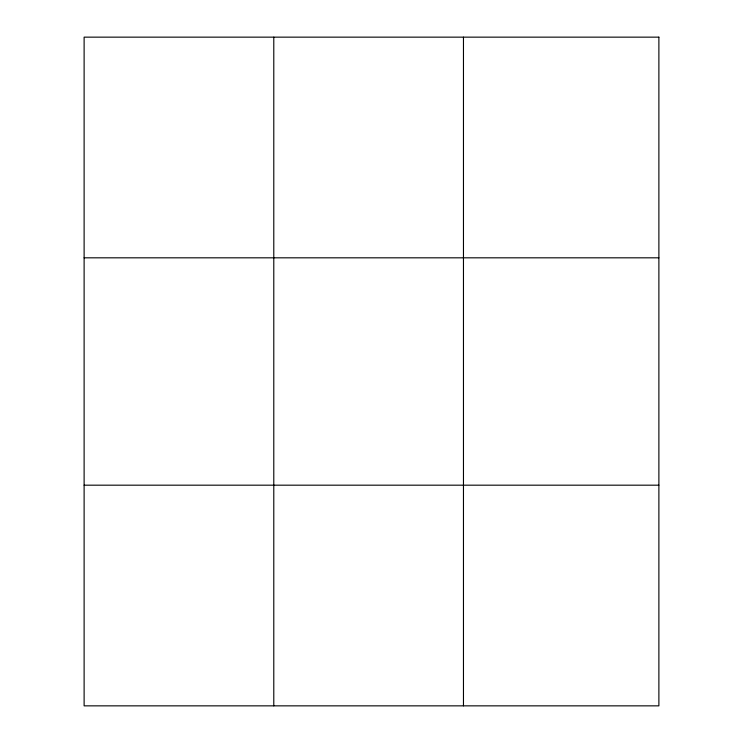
<?xml version="1.0" encoding="UTF-8"?>
<svg xmlns="http://www.w3.org/2000/svg" width="743" height="743" viewBox="0 0 743 743"><rect width="100%" height="100%" fill="white"/><g stroke="black" fill="none" stroke-linecap="round" stroke-linejoin="round"><path stroke-width="1.11" d="M273.786 37.15L273.786 705.85M463.465 37.15L463.465 705.85M84.117 257.821L658.883 257.821M84.117 485.179L658.883 485.179M658.883 37.15L658.883 705.85L84.117 705.85L84.117 37.15L658.883 37.15"/></g></svg>
